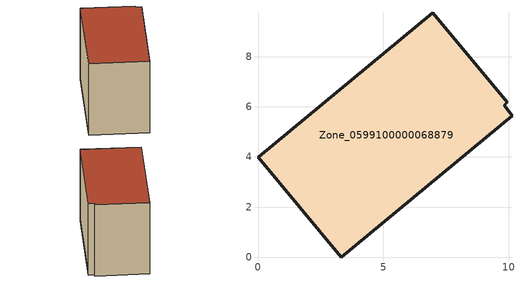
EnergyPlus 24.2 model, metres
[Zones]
Zone_0599100000068879
 floor ground (C_G): 9.94,6.17 9.81,6.06 10.13,5.65 3.31,0 0,3.99 6.97,9.75 z0
 wall outside (C_F): 9.94,6.17 6.97,9.75 0,3.99 3.31,0 10.13,5.65 9.81,6.06 9.94,6.17 z0:7.07
 roof outside (C_R): 9.81,6.06 9.94,6.17 6.97,9.75 0,3.99 3.31,0 10.13,5.65 z7.07
[BUILDING]
Pand.0599100000068879: North Axis=0; Terrain=City; Loads Convergence Tolerance Value=0.04; Temperature Convergence Tolerance Value=0.4; Solar Distribution=FullExterior; Maximum Number of Warmup Days=25; Minimum Number of Warmup Days=1
[Site:Location]
Rotterdam.The.Hague.AP_ZH_NLD Design_Conditions: Latitude=51.96; Longitude=4.45; Time Zone=1; Elevation=-4.5
[SITE:GROUNDTEMPERATURE:BUILDINGSURFACE]
18, 18, 18, 18, 18, 18, 18, 18, 18, 18, 18, 18
[MATERIAL] Thermal Absorptance=0.9; Solar Absorptance=0.7; Visible Absorptance=0.7
Name | Roughness | Thickness | Conductivity | Density | Specific Heat
G.TC.1975-1991 | MediumSmooth | 0.15 | 0.288461 | 540 | 1210
F.TC.1975-1991 | Rough | 0.3 | 0.230769 | 1920 | 840
R.TC.1975-1991 | MediumRough | 0.2 | 0.153846 | 1500 | 1000
[CONSTRUCTION]
C_G: G.TC.1975-1991
C_F: F.TC.1975-1991
C_R: R.TC.1975-1991
[ZONE]
Zone_0599100000068879: Type=1; Multiplier=1; Ceiling Height=Autocalculate; Volume=Autocalculate; Floor Area=autocalculate; Part of Total Floor Area=Yes
[ZONEINFILTRATION:DESIGNFLOWRATE]
Infil_Zone_0599100000068879: Zone or ZoneList or Space or SpaceList=Zone_0599100000068879; Schedule=AlwaysOn; Design Flow Rate Calculation Method=Flow/Area; Flow Rate per Floor Area=0.003; Constant Term Coefficient=1; Temperature Term Coefficient=0; Velocity Term Coefficient=0; Velocity Squared Term Coefficient=0
[HVACTEMPLATE:ZONE:IDEALLOADSAIRSYSTEM]
Zone_0599100000068879: Maximum Heating Supply Air Temperature=50; Minimum Cooling Supply Air Temperature=13; Maximum Heating Supply Air Humidity Ratio=0.0156; Minimum Cooling Supply Air Humidity Ratio=0.0077; Heating Limit=NoLimit; Cooling Limit=NoLimit; Dehumidification Control Type=ConstantSensibleHeatRatio; Cooling Sensible Heat Ratio=0.7; Dehumidification Setpoint=60; Humidification Control Type=None; Humidification Setpoint=30; Outdoor Air Method=None; Outdoor Air Flow Rate per Person=0.00944; Outdoor Air Flow Rate per Zone Floor Area=0; Outdoor Air Flow Rate per Zone=0; Demand Controlled Ventilation Type=None; Outdoor Air Economizer Type=NoEconomizer; Heat Recovery Type=None; Sensible Heat Recovery Effectiveness=0.7; Latent Heat Recovery Effectiveness=0.65
[ZONECONTROL:THERMOSTAT]
ThermostatControl_Zone_0599100000068879: Zone or ZoneList=Zone_0599100000068879; Control Type Schedule=DualSetpointControlType; Control 1=Thermostat_Zone_0599100000068879; Temperature Difference Between Cutout And Setpoint=0
[THERMOSTATSETPOINT:DUALSETPOINT]
Thermostat_Zone_0599100000068879: Heating Setpoint Temperature Schedule=HeatingSetpoint_Zone_0599100000068879; Cooling Setpoint Temperature Schedule=CoolingSetpoint_Zone_0599100000068879
[SCHEDULE:COMPACT]
HeatingSetpoint_Zone_0599100000068879: Through: 12/31, For: AllDays, Until: 24:00, 21
CoolingSetpoint_Zone_0599100000068879: Through: 12/31, For: AllDays, Until: 24:00, 24
DualSetpointControlType: Through: 12/31, For: AllDays, Until: 24:00, 4
AlwaysOn: Through: 12/31, For: AllDays, Until: 24:00, 1
